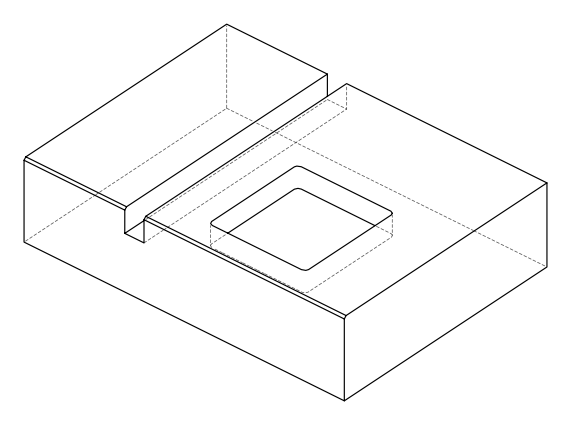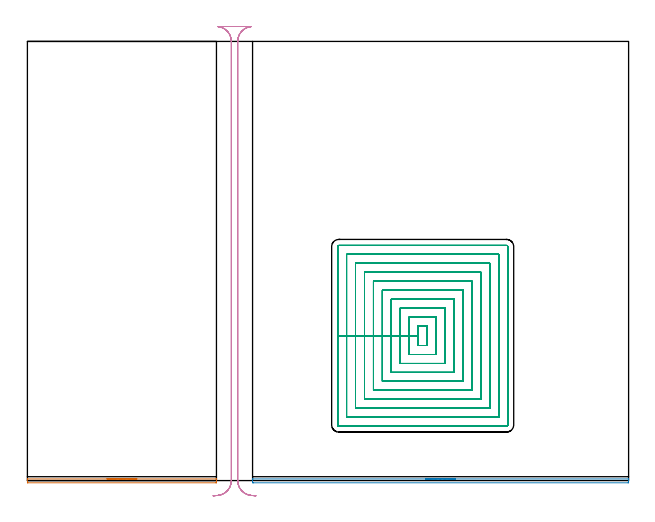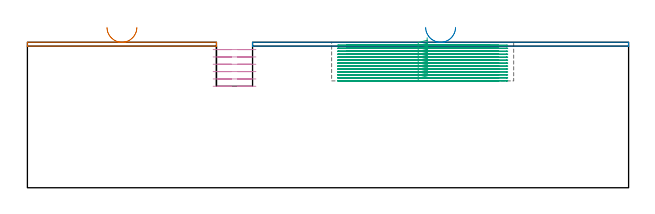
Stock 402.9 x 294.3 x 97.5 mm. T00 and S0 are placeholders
(PLAN: 4 operations, 2 tool changes, 80.1 min)
(1 AREA_MILL | FG_CHAMFER_SURFACE | UGT0205_001 | 1.17 min | 436 mm3)
(2 AREA_MILL_1 | FG_CHAMFER_SURFACE_1 | UGT0205_001 | 2.17 min | 855 mm3)
(3 MILL_RECTANGULAR_POCKET | POCKET_RECTANGULAR_STRAIGHT | NXT0201_009 | Follow Part, ap 2, ae 75% | 68.57 min | 407430 mm3)
(4 MILL_RECTANGULAR_SLOT | SLOT_RECTANGULAR | UGT0201_136 | Follow Part, ap 5, ae 75% | 8.22 min | 210192 mm3)
(TOOL UGT0205_001 | Chamfer Mill 20 x 3 x 45 deg. | D20 FL50 Z2)
(TOOL NXT0201_009 | ENDMILL 8mm [2P460-0800-NA 1630] | D8 FL26 Z6)
(TOOL UGT0201_136 | Carbide End Mill 20.0 | D20 FL30 Z4)
(OP 1 AREA_MILL)
G17 G21 G94 G90
T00 M6
G54
G17 G0 G90 X53.35 Y1.1 S1061 M3
G43 Z107.5 H0
G94 G1 X53.388 Z106.628 F250.
X53.502 Z105.763
X53.691 Z104.912
X53.953 Z104.08
X54.287 Z103.274
X54.69 Z102.5
X55.158 Z101.764
X55.69 Z101.072
X56.279 Z100.429
X56.922 Z99.84
X57.614 Z99.308
X58.35 Z98.84
X59.124 Z98.437
X59.93 Z98.103
X60.762 Z97.841
X61.614 Z97.652
X62.478 Z97.538
X63.35 Z97.5
X126.568
X126.69 Y1.094 Z97.493
X126.7 Y0.851 Z97.25
Y0.16 Z96.559
Y-0.56 Z95.839
Y-1.079 Z95.317
Y-1.339 Z95.058
X126.698 Y-1.491 Z94.905
X126.568 Y-1.497 Z94.903
X126.355 Y-1.5 Z94.9
X0.344
X0.132 Y-1.497 Z94.903
X0.002 Y-1.491 Z94.905
X0. Y-1.339 Z95.058
Y0.852 Z97.251
X0.01 Y1.094 Z97.492
X0.132 Y1.1 Z97.5
X63.35
X64.222 Z97.538
X65.086 Z97.652
X65.938 Z97.841
X66.77 Z98.103
X67.576 Z98.437
X68.35 Z98.84
X69.086 Z99.308
X69.778 Z99.84
X70.421 Z100.429
X71.01 Z101.072
X71.542 Z101.764
X72.01 Z102.5
X72.413 Z103.274
X72.747 Z104.08
X73.009 Z104.912
X73.198 Z105.763
X73.312 Z106.628
X73.35 Z107.5
M5
M2
(OP 2 AREA_MILL_1)
G17 G21 G94 G90
T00 M6
G54
G17 G0 G90 X266.9 Y1.1 S1061 M3
G43 Z107.5 H0
G94 G1 X266.938 Z106.628 F250.
X267.052 Z105.764
X267.241 Z104.912
X267.503 Z104.08
X267.837 Z103.274
X268.24 Z102.5
X268.708 Z101.764
X269.24 Z101.072
X269.829 Z100.429
X270.472 Z99.84
X271.164 Z99.308
X271.9 Z98.84
X272.674 Z98.437
X273.48 Z98.103
X274.312 Z97.841
X275.164 Z97.652
X276.028 Z97.538
X276.9 Z97.5
X402.74
X402.89 Y1.094 Z97.493
X402.9 Y0.799 Z97.198
Y0.429 Z96.828
Y-0.2 Z96.195
Y-1.394 Z95.003
X402.897 Y-1.491 Z94.905
X402.527 Y-1.5 Z94.9
X151.506
X151.273 Y-1.499 Z94.901
X150.903 Y-1.491 Z94.905
X150.9 Y-1.394 Z95.003
Y-0.2 Z96.195
Y0.429 Z96.828
Y0.799 Z97.198
X150.91 Y1.094 Z97.493
X151.06 Y1.1 Z97.5
X276.9
X277.772 Z97.538
X278.636 Z97.652
X279.488 Z97.841
X280.32 Z98.103
X281.126 Z98.437
X281.9 Z98.84
X282.636 Z99.308
X283.328 Z99.84
X283.971 Z100.429
X284.56 Z101.072
X285.092 Z101.764
X285.56 Z102.5
X285.963 Z103.274
X286.297 Z104.08
X286.559 Z104.912
X286.748 Z105.764
X286.862 Z106.628
X286.9 Z107.5
M5
M2
(OP 3 MILL_RECTANGULAR_POCKET)
G17 G21 G94 G90
T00 M6
G54
G17 G0 G90 X267.9 Y97.518 S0 M3
G43 Z107.5 H1
Z100.5
G94 G1 Y103.6 Z98.87 F250.
X261.9 Z97.263
Y97.05 Z95.508
Y90.5 F500.
X267.9
Y103.6
X261.9
Y97.05
X255.9
Y84.5
X273.9
Y109.6
X255.9
Y97.05
X249.9
Y78.5
X279.9
Y115.6
X249.9
Y97.05
X243.9
Y72.5
X285.9
Y121.6
X243.9
Y97.05
X237.9
Y66.5
X291.9
Y127.6
X237.9
Y97.05
X231.9
Y60.5
X297.9
Y133.6
X231.9
Y97.05
X225.9
Y54.5
X303.9
Y139.6
X225.9
Y97.05
X219.9
Y48.5
X309.9
Y145.6
X219.9
Y97.05
X213.9
Y42.5
X315.9
Y151.6
X213.9
Y97.05
X207.9
Y37.3
G3 X208.7 Y36.5 R0.8
G1 X321.1
G3 X321.9 Y37.3 R0.8
G1 Y156.8
G3 X321.1 Y157.6 R0.8
G1 X208.7
G3 X207.9 Y156.8 R0.8
G1 Y97.05
Y96.05
G0 X267.9 Y97.518 Z98.508
G1 Y103.6 Z96.878 F250.
X261.9 Z95.27
Y97.05 Z93.515
Y90.5 F500.
X267.9
Y103.6
X261.9
Y97.05
X255.9
Y84.5
X273.9
Y109.6
X255.9
Y97.05
X249.9
Y78.5
X279.9
Y115.6
X249.9
Y97.05
X243.9
Y72.5
X285.9
Y121.6
X243.9
Y97.05
X237.9
Y66.5
X291.9
Y127.6
X237.9
Y97.05
X231.9
Y60.5
X297.9
Y133.6
X231.9
Y97.05
X225.9
Y54.5
X303.9
Y139.6
X225.9
Y97.05
X219.9
Y48.5
X309.9
Y145.6
X219.9
Y97.05
X213.9
Y42.5
X315.9
Y151.6
X213.9
Y97.05
X207.9
Y37.3
G3 X208.7 Y36.5 R0.8
G1 X321.1
G3 X321.9 Y37.3 R0.8
G1 Y156.8
G3 X321.1 Y157.6 R0.8
G1 X208.7
G3 X207.9 Y156.8 R0.8
G1 Y97.05
Y96.05
G0 X267.9 Y97.518 Z96.515
G1 Y103.6 Z94.886 F250.
X261.9 Z93.278
Y97.05 Z91.523
Y90.5 F500.
X267.9
Y103.6
X261.9
Y97.05
X255.9
Y84.5
X273.9
Y109.6
X255.9
Y97.05
X249.9
Y78.5
X279.9
Y115.6
X249.9
Y97.05
X243.9
Y72.5
X285.9
Y121.6
X243.9
Y97.05
X237.9
Y66.5
X291.9
Y127.6
X237.9
Y97.05
X231.9
Y60.5
X297.9
Y133.6
X231.9
Y97.05
X225.9
Y54.5
X303.9
Y139.6
X225.9
Y97.05
X219.9
Y48.5
X309.9
Y145.6
X219.9
Y97.05
X213.9
Y42.5
X315.9
Y151.6
X213.9
Y97.05
X207.9
Y37.3
G3 X208.7 Y36.5 R0.8
G1 X321.1
G3 X321.9 Y37.3 R0.8
G1 Y156.8
G3 X321.1 Y157.6 R0.8
G1 X208.7
G3 X207.9 Y156.8 R0.8
G1 Y97.05
Y96.05
G0 X267.9 Y97.518 Z94.523
G1 Y103.6 Z92.893 F250.
X261.9 Z91.286
Y97.05 Z89.531
Y90.5 F500.
X267.9
Y103.6
X261.9
Y97.05
X255.9
Y84.5
X273.9
Y109.6
X255.9
Y97.05
X249.9
Y78.5
X279.9
Y115.6
X249.9
Y97.05
X243.9
Y72.5
X285.9
Y121.6
X243.9
Y97.05
X237.9
Y66.5
X291.9
Y127.6
X237.9
Y97.05
X231.9
Y60.5
X297.9
Y133.6
X231.9
Y97.05
X225.9
Y54.5
X303.9
Y139.6
X225.9
Y97.05
X219.9
Y48.5
X309.9
Y145.6
X219.9
Y97.05
X213.9
Y42.5
X315.9
Y151.6
X213.9
Y97.05
X207.9
Y37.3
G3 X208.7 Y36.5 R0.8
G1 X321.1
G3 X321.9 Y37.3 R0.8
G1 Y156.8
G3 X321.1 Y157.6 R0.8
G1 X208.7
G3 X207.9 Y156.8 R0.8
G1 Y97.05
Y96.05
G0 X267.9 Y97.518 Z92.531
G1 Y103.6 Z90.901 F250.
X261.9 Z89.293
Y97.05 Z87.538
Y90.5 F500.
X267.9
Y103.6
X261.9
Y97.05
X255.9
Y84.5
X273.9
Y109.6
X255.9
Y97.05
X249.9
Y78.5
X279.9
Y115.6
X249.9
Y97.05
X243.9
Y72.5
X285.9
Y121.6
X243.9
Y97.05
X237.9
Y66.5
X291.9
Y127.6
X237.9
Y97.05
X231.9
Y60.5
X297.9
Y133.6
X231.9
Y97.05
X225.9
Y54.5
X303.9
Y139.6
X225.9
Y97.05
X219.9
Y48.5
X309.9
Y145.6
X219.9
Y97.05
X213.9
Y42.5
X315.9
Y151.6
X213.9
Y97.05
X207.9
Y37.3
G3 X208.7 Y36.5 R0.8
G1 X321.1
G3 X321.9 Y37.3 R0.8
G1 Y156.8
G3 X321.1 Y157.6 R0.8
G1 X208.7
G3 X207.9 Y156.8 R0.8
G1 Y97.05
Y96.05
G0 X267.9 Y97.518 Z90.538
G1 Y103.6 Z88.909 F250.
X261.9 Z87.301
Y97.05 Z85.546
Y90.5 F500.
X267.9
Y103.6
X261.9
Y97.05
X255.9
Y84.5
X273.9
Y109.6
X255.9
Y97.05
X249.9
Y78.5
X279.9
Y115.6
X249.9
Y97.05
X243.9
Y72.5
X285.9
Y121.6
X243.9
Y97.05
X237.9
Y66.5
X291.9
Y127.6
X237.9
Y97.05
X231.9
Y60.5
X297.9
Y133.6
X231.9
Y97.05
X225.9
Y54.5
X303.9
Y139.6
X225.9
Y97.05
X219.9
Y48.5
X309.9
Y145.6
X219.9
Y97.05
X213.9
Y42.5
X315.9
Y151.6
X213.9
Y97.05
X207.9
Y37.3
G3 X208.7 Y36.5 R0.8
G1 X321.1
G3 X321.9 Y37.3 R0.8
G1 Y156.8
G3 X321.1 Y157.6 R0.8
G1 X208.7
G3 X207.9 Y156.8 R0.8
G1 Y97.05
Y96.05
G0 X267.9 Y97.518 Z88.546
G1 Y103.6 Z86.917 F250.
X261.9 Z85.309
Y97.05 Z83.554
Y90.5 F500.
X267.9
Y103.6
X261.9
Y97.05
X255.9
Y84.5
X273.9
Y109.6
X255.9
Y97.05
X249.9
Y78.5
X279.9
Y115.6
X249.9
Y97.05
X243.9
Y72.5
X285.9
Y121.6
X243.9
Y97.05
X237.9
Y66.5
X291.9
Y127.6
X237.9
Y97.05
X231.9
Y60.5
X297.9
Y133.6
X231.9
Y97.05
X225.9
Y54.5
X303.9
Y139.6
X225.9
Y97.05
X219.9
Y48.5
X309.9
Y145.6
X219.9
Y97.05
X213.9
Y42.5
X315.9
Y151.6
X213.9
Y97.05
X207.9
Y37.3
G3 X208.7 Y36.5 R0.8
G1 X321.1
G3 X321.9 Y37.3 R0.8
G1 Y156.8
G3 X321.1 Y157.6 R0.8
G1 X208.7
G3 X207.9 Y156.8 R0.8
G1 Y97.05
Y96.05
G0 X267.9 Y97.518 Z86.554
G1 Y103.6 Z84.924 F250.
X261.9 Z83.317
Y97.05 Z81.562
Y90.5 F500.
X267.9
Y103.6
X261.9
Y97.05
X255.9
Y84.5
X273.9
Y109.6
X255.9
Y97.05
X249.9
Y78.5
X279.9
Y115.6
X249.9
Y97.05
X243.9
Y72.5
X285.9
Y121.6
X243.9
Y97.05
X237.9
Y66.5
X291.9
Y127.6
X237.9
Y97.05
X231.9
Y60.5
X297.9
Y133.6
X231.9
Y97.05
X225.9
Y54.5
X303.9
Y139.6
X225.9
Y97.05
X219.9
Y48.5
X309.9
Y145.6
X219.9
Y97.05
X213.9
Y42.5
X315.9
Y151.6
X213.9
Y97.05
X207.9
Y37.3
G3 X208.7 Y36.5 R0.8
G1 X321.1
G3 X321.9 Y37.3 R0.8
G1 Y156.8
G3 X321.1 Y157.6 R0.8
G1 X208.7
G3 X207.9 Y156.8 R0.8
G1 Y97.05
Y96.05
G0 X267.9 Y97.518 Z84.562
G1 Y103.6 Z82.932 F250.
X261.9 Z81.324
Y97.05 Z79.569
Y90.5 F500.
X267.9
Y103.6
X261.9
Y97.05
X255.9
Y84.5
X273.9
Y109.6
X255.9
Y97.05
X249.9
Y78.5
X279.9
Y115.6
X249.9
Y97.05
X243.9
Y72.5
X285.9
Y121.6
X243.9
Y97.05
X237.9
Y66.5
X291.9
Y127.6
X237.9
Y97.05
X231.9
Y60.5
X297.9
Y133.6
X231.9
Y97.05
X225.9
Y54.5
X303.9
Y139.6
X225.9
Y97.05
X219.9
Y48.5
X309.9
Y145.6
X219.9
Y97.05
X213.9
Y42.5
X315.9
Y151.6
X213.9
Y97.05
X207.9
Y37.3
G3 X208.7 Y36.5 R0.8
G1 X321.1
G3 X321.9 Y37.3 R0.8
G1 Y156.8
G3 X321.1 Y157.6 R0.8
G1 X208.7
G3 X207.9 Y156.8 R0.8
G1 Y97.05
Y96.05
G0 X267.9 Y97.518 Z82.569
G1 Y103.6 Z80.94 F250.
X261.9 Z79.332
Y97.05 Z77.577
Y90.5 F500.
X267.9
Y103.6
X261.9
Y97.05
X255.9
Y84.5
X273.9
Y109.6
X255.9
Y97.05
X249.9
Y78.5
X279.9
Y115.6
X249.9
Y97.05
X243.9
Y72.5
X285.9
Y121.6
X243.9
Y97.05
X237.9
Y66.5
X291.9
Y127.6
X237.9
Y97.05
X231.9
Y60.5
X297.9
Y133.6
X231.9
Y97.05
X225.9
Y54.5
X303.9
Y139.6
X225.9
Y97.05
X219.9
Y48.5
X309.9
Y145.6
X219.9
Y97.05
X213.9
Y42.5
X315.9
Y151.6
X213.9
Y97.05
X207.9
Y37.3
G3 X208.7 Y36.5 R0.8
G1 X321.1
G3 X321.9 Y37.3 R0.8
G1 Y156.8
G3 X321.1 Y157.6 R0.8
G1 X208.7
G3 X207.9 Y156.8 R0.8
G1 Y97.05
Y96.05
G0 X267.9 Y97.518 Z80.577
G1 Y103.6 Z78.947 F250.
X261.9 Z77.34
Y97.05 Z75.585
Y90.5 F500.
X267.9
Y103.6
X261.9
Y97.05
X255.9
Y84.5
X273.9
Y109.6
X255.9
Y97.05
X249.9
Y78.5
X279.9
Y115.6
X249.9
Y97.05
X243.9
Y72.5
X285.9
Y121.6
X243.9
Y97.05
X237.9
Y66.5
X291.9
Y127.6
X237.9
Y97.05
X231.9
Y60.5
X297.9
Y133.6
X231.9
Y97.05
X225.9
Y54.5
X303.9
Y139.6
X225.9
Y97.05
X219.9
Y48.5
X309.9
Y145.6
X219.9
Y97.05
X213.9
Y42.5
X315.9
Y151.6
X213.9
Y97.05
X207.9
Y37.3
G3 X208.7 Y36.5 R0.8
G1 X321.1
G3 X321.9 Y37.3 R0.8
G1 Y156.8
G3 X321.1 Y157.6 R0.8
G1 X208.7
G3 X207.9 Y156.8 R0.8
G1 Y97.05
Y96.05
G0 X267.9 Y97.518 Z78.585
G1 Y103.6 Z76.955 F250.
X261.9 Z75.347
Y97.05 Z73.592
Y90.5 F500.
X267.9
Y103.6
X261.9
Y97.05
X255.9
Y84.5
X273.9
Y109.6
X255.9
Y97.05
X249.9
Y78.5
X279.9
Y115.6
X249.9
Y97.05
X243.9
Y72.5
X285.9
Y121.6
X243.9
Y97.05
X237.9
Y66.5
X291.9
Y127.6
X237.9
Y97.05
X231.9
Y60.5
X297.9
Y133.6
X231.9
Y97.05
X225.9
Y54.5
X303.9
Y139.6
X225.9
Y97.05
X219.9
Y48.5
X309.9
Y145.6
X219.9
Y97.05
X213.9
Y42.5
X315.9
Y151.6
X213.9
Y97.05
X207.9
Y37.3
G3 X208.7 Y36.5 R0.8
G1 X321.1
G3 X321.9 Y37.3 R0.8
G1 Y156.8
G3 X321.1 Y157.6 R0.8
G1 X208.7
G3 X207.9 Y156.8 R0.8
G1 Y97.05
Y96.05
G0 X267.9 Y97.518 Z76.592
G1 Y103.6 Z74.963 F250.
X261.9 Z73.355
Y97.05 Z71.6
Y90.5 F500.
X267.9
Y103.6
X261.9
Y97.05
X255.9
Y84.5
X273.9
Y109.6
X255.9
Y97.05
X249.9
Y78.5
X279.9
Y115.6
X249.9
Y97.05
X243.9
Y72.5
X285.9
Y121.6
X243.9
Y97.05
X237.9
Y66.5
X291.9
Y127.6
X237.9
Y97.05
X231.9
Y60.5
X297.9
Y133.6
X231.9
Y97.05
X225.9
Y54.5
X303.9
Y139.6
X225.9
Y97.05
X219.9
Y48.5
X309.9
Y145.6
X219.9
Y97.05
X213.9
Y42.5
X315.9
Y151.6
X213.9
Y97.05
X207.9
Y37.3
G3 X208.7 Y36.5 R0.8
G1 X321.1
G3 X321.9 Y37.3 R0.8
G1 Y156.8
G3 X321.1 Y157.6 R0.8
G1 X208.7
G3 X207.9 Y156.8 R0.8
G1 Y97.05
Y96.05
G0 Z107.5
M5
M2
(OP 4 MILL_RECTANGULAR_SLOT)
G17 G21 G94 G90
T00 M6
G54
G17 G0 G90 X153.117 Y-10.202 S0 M3
G43 Z107.5 H0
Z92.583
G94 G1 X150.126 Y-9.97 F250.
G2 X140.9 Y0. R10. F500.
G1 Y294.3
G2 X150.126 Y304.27 R10.
G1 Y304.3
X127.474
Y304.27
G2 X136.7 Y294.3 R10.
G1 Y0.
G2 X127.474 Y-9.97 R10.
G1 X124.483 Y-10.202 F250.
G0 X153.117 Z87.667
G1 X150.126 Y-9.97
G2 X140.9 Y0. R10. F500.
G1 Y294.3
G2 X150.126 Y304.27 R10.
G1 Y304.3
X127.474
Y304.27
G2 X136.7 Y294.3 R10.
G1 Y0.
G2 X127.474 Y-9.97 R10.
G1 X124.483 Y-10.202 F250.
G0 X153.117 Z82.75
G1 X150.126 Y-9.97
G2 X140.9 Y0. R10. F500.
G1 Y294.3
G2 X150.126 Y304.27 R10.
G1 Y304.3
X127.474
Y304.27
G2 X136.7 Y294.3 R10.
G1 Y0.
G2 X127.474 Y-9.97 R10.
G1 X124.483 Y-10.202 F250.
G0 X153.117 Z77.833
G1 X150.126 Y-9.97
G2 X140.9 Y0. R10. F500.
G1 Y294.3
G2 X150.126 Y304.27 R10.
G1 Y304.3
X127.474
Y304.27
G2 X136.7 Y294.3 R10.
G1 Y0.
G2 X127.474 Y-9.97 R10.
G1 X124.483 Y-10.202 F250.
G0 X153.117 Z72.917
G1 X150.126 Y-9.97
G2 X140.9 Y0. R10. F500.
G1 Y294.3
G2 X150.126 Y304.27 R10.
G1 Y304.3
X127.474
Y304.27
G2 X136.7 Y294.3 R10.
G1 Y0.
G2 X127.474 Y-9.97 R10.
G1 X124.483 Y-10.202 F250.
G0 X153.117 Z68.
G1 X150.126 Y-9.97
G2 X140.9 Y0. R10. F500.
G1 Y294.3
G2 X150.126 Y304.27 R10.
G1 Y304.3
X127.474
Y304.27
G2 X136.7 Y294.3 R10.
G1 Y0.
G2 X127.474 Y-9.97 R10.
G1 X124.483 Y-10.202 F250.
G0 Z107.5
M5
M2
